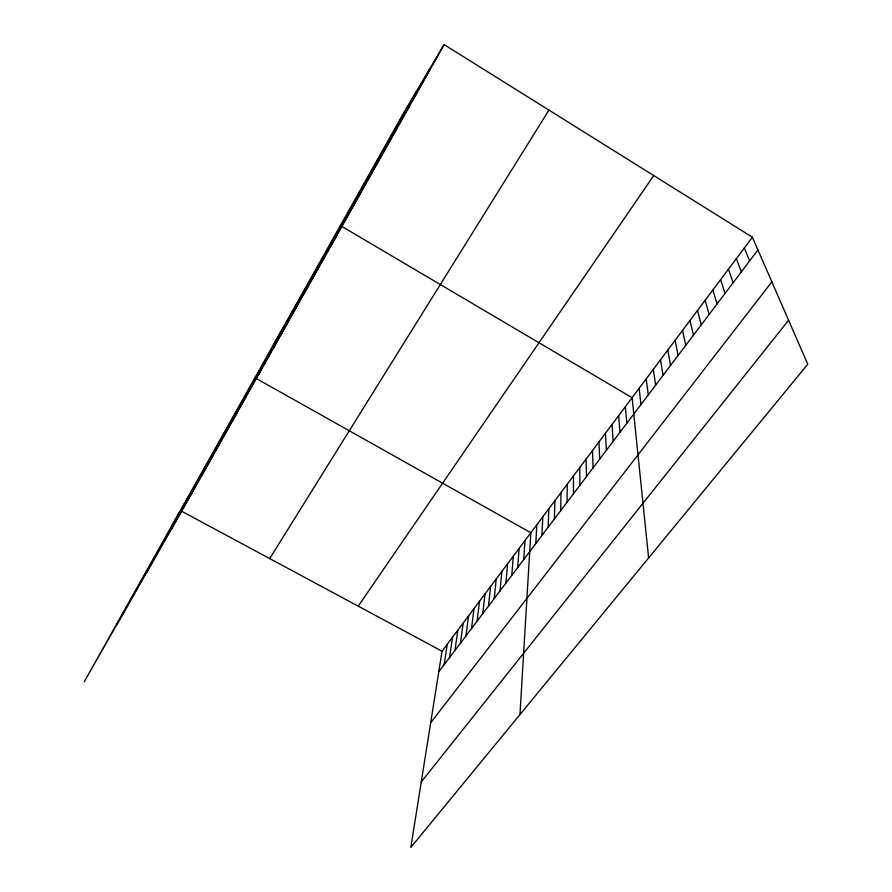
<?xml version="1.0" encoding="UTF-8"?>
<svg xmlns="http://www.w3.org/2000/svg" width="892" height="892" viewBox="0 0 892 892"><rect width="100%" height="100%" fill="white"/><g stroke="black" fill="none" stroke-linecap="round" stroke-linejoin="round"><path stroke-width="1.34" d="M567.067 502.252L567.234 484.233M560.711 510.648L561.035 492.484M554.4 518.988L554.902 500.68M548.156 527.239L548.814 508.797M541.957 535.434L542.782 516.847M535.813 543.562L536.794 524.831M519.958 714.592L530.851 532.758L256.294 378.531M523.682 559.596L524.964 540.608M517.683 567.524L519.122 548.402M511.752 575.373L513.324 556.14M505.853 583.167L507.57 563.8M500.011 590.883L501.873 571.404M494.213 598.554L496.22 578.953M488.459 606.147L490.6 586.445M482.762 613.685L485.036 593.871M477.108 621.167L479.517 601.23M471.5 628.581L474.031 608.545M465.925 635.94L468.601 615.792M460.406 643.243L463.204 622.995M454.931 650.48L457.852 630.131M449.501 657.66L452.534 637.222M444.105 664.785L447.271 644.247M752.402 237.216L442.042 651.227L410.855 847.4L807.762 364.226L752.402 237.216L444.093 44.6L401.757 116.261L84.238 681.744L194.924 487.668M116.941 624.512L416.553 91.218M146.366 573.032L429.353 69.565M171.498 529.045L444.093 44.6M203.488 472.147L213.11 455.333M189.55 496.933L208.505 463.517M268.191 357.079L276.576 342.483M257.755 375.643L271.436 351.615M170.628 527.886L261.3 369.634M232.444 420.645L246.415 396.104M217.782 446.725L236.703 413.375M208.215 463.74L222.431 438.752M311.854 279.408L319.303 266.507M306.224 289.432L313.794 276.297M295.107 309.201L308.331 285.998M284.191 328.613L297.56 305.164M278.806 338.191L286.979 323.986M273.476 347.679L281.749 333.273M347.155 216.645L353.767 205.216M341.012 227.571L347.768 215.875M273.376 344.914L341.837 226.434L632.105 397.698L648.618 557.957M323.283 259.093L336.128 236.581M317.541 269.295L324.855 256.617M372.332 171.866L378.331 161.541M365.943 183.228L372.098 172.613M359.621 194.478L365.932 183.585M353.355 205.617L359.822 194.456M391.889 137.089L397.375 127.668M385.299 148.797L390.964 139.074M378.788 160.382L384.619 150.358M405.258 113.306L410.398 104.52M398.534 125.259L403.853 116.15M418.905 89.033L423.667 80.916M412.048 101.231L416.999 92.779M432.832 64.257L437.214 56.832M425.83 76.712L430.412 68.929M269.707 558.582L548.937 110.106M358.216 606.159L653.724 175.568M438.764 671.854L757.944 249.927M430.68 722.71L771.87 281.872M421.258 781.927L788.595 320.25M181.667 511.25L442.042 651.227M744.341 247.976L749.603 260.943M736.357 258.624L741.341 271.859M728.441 269.183L733.168 282.675M720.613 279.631L725.073 293.368M712.853 289.989L717.057 303.971M705.159 300.236L709.118 314.463M697.544 310.394L701.257 324.855M690.007 320.462L693.474 335.147M682.525 330.43L685.758 345.338M675.121 340.309L678.121 355.44M667.785 350.088L670.561 365.43M660.526 359.788L663.068 375.342M653.323 369.388L655.642 385.154M646.187 378.91L648.294 394.877M639.107 388.343L641.002 404.5M625.359 406.685L626.842 423.221M618.68 415.605L619.962 432.319M612.057 424.436L613.15 441.328M605.478 433.2L606.393 450.259M598.967 441.886L599.692 459.112M592.511 450.505L593.057 467.899M586.111 459.046L586.468 476.596M579.767 467.508L579.945 485.215M573.467 475.904L573.478 493.767"/></g></svg>
